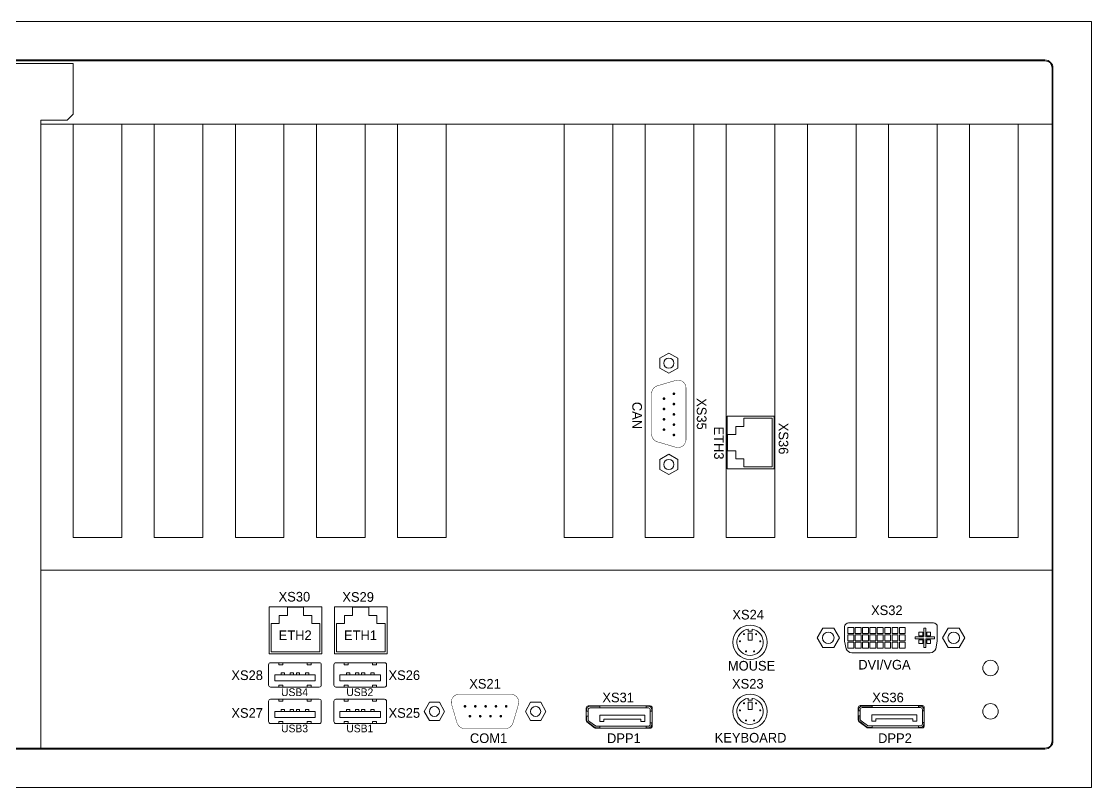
# Model space of a CAD drawing. Extents: x -2364 to 9601, y -871 to 1549.
# Drawn here: x 1491.9 to 1769.2, y -184.8 to 13.7 of the extents above; entities that cross this region are included whole.
import ezdxf

# ---------------------------------------------------------------- set-up
doc = ezdxf.new("R2010")
doc.units = 0
doc.layers.get('0').update_dxf_attribs({"linetype": 'CONTINUOUS'})
doc.layers.add('NRS', color=1, linetype='CONTINUOUS')

msp = doc.modelspace()

# ---------------------------------------------------------------- linework, layer by layer
at = {"color": 7, "lineweight": 13}
for p, q in [((1757.05307, 3.7338), (1309.62161, 3.7338)), ((1757.05307, 3.52374), (1309.62161, 3.52374)), ((1370.92973, 2.81966), (1505.31824, 2.81966)), ((1505.31824, -10.28419), (1505.31824, 2.81966)), ((1758.94362, -172.71804), (1758.94362, 1.63319)), ((1759.15368, -172.71804), (1759.15368, 1.63319)), ((1503.74021, -11.81955), (1505.31824, -10.28419)), ((1496.92252, -12.91005), (1496.92252, -11.81955)), ((1496.92252, -11.81955), (1503.74021, -11.81955)), ((1496.92252, -12.91005), (1758.94362, -12.91005)), ((1496.92252, -12.91005), (1496.92252, -120.04152)), ((1496.92252, -12.91005), (1496.92252, -120.04152)), ((1496.92252, -12.91005), (1496.92252, -174.6086)), ((1505.32499, -12.91005), (1505.32499, -120.04152)), ((1517.92869, -12.91005), (1517.92869, -120.04152)), ((1517.92869, -12.91005), (1517.92869, -120.04152)), ((1526.33116, -12.91005), (1526.33116, -120.04152)), ((1538.93486, -12.91005), (1538.93486, -120.04152)), ((1538.93486, -12.91005), (1538.93486, -120.04152)), ((1547.33733, -12.91005), (1547.33733, -120.04152)), ((1547.33733, -12.91005), (1547.33733, -120.04152)), ((1547.33733, -12.91005), (1547.33733, -120.04152)), ((1547.33733, -12.91005), (1547.33733, -120.04152)), ((1559.94103, -12.91005), (1559.94103, -120.04152)), ((1559.94103, -12.91005), (1559.94103, -120.04152)), ((1559.94103, -12.91005), (1559.94103, -120.04152)), ((1559.94103, -12.91005), (1559.94103, -120.04152)), ((1559.94103, -12.91005), (1559.94103, -120.04152)), ((1559.94103, -12.91005), (1559.94103, -120.04152)), ((1559.94103, -12.91005), (1559.94103, -120.04152)), ((1559.94103, -12.91005), (1559.94103, -120.04152)), ((1568.3435, -12.91005), (1568.3435, -120.04152)), ((1568.3435, -12.91005), (1568.3435, -120.04152)), ((1568.3435, -12.91005), (1568.3435, -120.04152)), ((1734.89558, -12.91005), (1575.54889, -12.91005)), ((1580.9472, -12.91005), (1580.9472, -120.04152)), ((1580.9472, -12.91005), (1580.9472, -120.04152)), ((1580.9472, -12.91005), (1580.9472, -120.04152)), ((1580.9472, -12.91005), (1580.9472, -120.04152)), ((1580.9472, -12.91005), (1580.9472, -120.04152)), ((1580.9472, -12.91005), (1580.9472, -120.04152)), ((1589.34967, -12.91005), (1589.34967, -120.04152)), ((1589.34967, -12.91005), (1589.34967, -120.04152)), ((1589.34967, -12.91005), (1589.34967, -120.04152)), ((1601.95338, -12.91005), (1601.95338, -120.04152)), ((1601.95338, -12.91005), (1601.95338, -120.04152)), ((1601.95338, -12.91005), (1601.95338, -120.04152)), ((1601.95338, -12.91005), (1601.95338, -120.04152)), ((1601.95338, -12.91005), (1601.95338, -120.04152)), ((1601.95338, -12.91005), (1601.95338, -120.04152)), ((1632.51472, -12.91005), (1632.51472, -120.04152)), ((1632.51472, -12.91005), (1632.51472, -120.04152)), ((1632.51472, -12.91005), (1632.51472, -120.04152)), ((1645.11843, -12.91005), (1645.11843, -120.04152)), ((1645.11843, -12.91005), (1645.11843, -120.04152)), ((1645.11843, -12.91005), (1645.11843, -120.04152)), ((1645.11843, -12.91005), (1645.11843, -120.04152)), ((1645.11843, -12.91005), (1645.11843, -120.04152)), ((1645.11843, -12.91005), (1645.11843, -120.04152)), ((1653.52089, -12.91005), (1653.52089, -120.04152)), ((1653.52089, -12.91005), (1653.52089, -120.04152)), ((1653.52089, -12.91005), (1653.52089, -120.04152)), ((1666.1246, -12.91005), (1666.1246, -120.04152)), ((1666.1246, -12.91005), (1666.1246, -120.04152)), ((1666.1246, -12.91005), (1666.1246, -120.04152)), ((1666.1246, -12.91005), (1666.1246, -120.04152)), ((1666.1246, -12.91005), (1666.1246, -120.04152)), ((1666.1246, -12.91005), (1666.1246, -120.04152)), ((1674.52707, -12.91005), (1674.52707, -120.04152)), ((1674.52707, -12.91005), (1674.52707, -120.04152)), ((1674.52707, -12.91005), (1674.52707, -120.04152)), ((1687.13077, -12.91005), (1687.13077, -120.04152)), ((1687.13077, -12.91005), (1687.13077, -120.04152)), ((1687.13077, -12.91005), (1687.13077, -120.04152)), ((1687.13077, -12.91005), (1687.13077, -120.04152)), ((1687.13077, -12.91005), (1687.13077, -120.04152)), ((1687.13077, -12.91005), (1687.13077, -120.04152)), ((1695.53324, -12.91005), (1695.53324, -120.04152)), ((1708.13694, -12.91005), (1708.13694, -120.04152)), ((1708.13694, -12.91005), (1708.13694, -120.04152)), ((1716.53941, -12.91005), (1716.53941, -120.04152)), ((1729.14311, -12.91005), (1729.14311, -120.04152)), ((1737.54558, -12.91005), (1737.54558, -120.04152)), ((1750.14928, -12.91005), (1750.14928, -120.04152)), ((1657.27208, -73.53017), (1659.63267, -72.21873)), ((1657.27208, -76.15305), (1657.27208, -73.53017)), ((1659.63267, -72.21873), (1661.99326, -73.53017)), ((1661.99326, -73.53017), (1661.99326, -76.15305)), ((1659.63267, -77.46448), (1657.27208, -76.15305)), ((1661.99326, -76.15305), (1659.63267, -77.46448)), ((1686.9268, -88.57974), (1674.73103, -88.57974)), ((1674.73103, -102.23375), (1674.73103, -88.57974)), ((1686.9268, -102.23375), (1686.9268, -88.57974)), ((1676.94887, -93.30613), (1676.94887, -91.20551)), ((1676.94887, -91.20551), (1679.04949, -91.20551)), ((1679.04949, -89.10489), (1686.40165, -89.10489)), ((1679.04949, -91.20551), (1679.04949, -89.10489)), ((1686.40165, -89.10489), (1686.40165, -101.7086)), ((1674.84825, -97.50736), (1674.84825, -93.30613)), ((1674.84825, -93.30613), (1676.94887, -93.30613)), ((1657.27208, -99.75892), (1659.63267, -98.44749)), ((1657.27208, -102.3818), (1657.27208, -99.75892)), ((1659.63267, -98.44749), (1661.99326, -99.75892)), ((1661.99326, -99.75892), (1661.99326, -102.3818)), ((1676.94887, -97.50736), (1674.84825, -97.50736)), ((1676.94887, -99.60798), (1676.94887, -97.50736)), ((1679.04949, -99.60798), (1676.94887, -99.60798)), ((1679.04949, -101.7086), (1679.04949, -99.60798)), ((1659.63267, -103.69324), (1657.27208, -102.3818)), ((1661.99326, -102.3818), (1659.63267, -103.69324)), ((1674.73103, -102.23375), (1686.9268, -102.23375)), ((1686.40165, -101.7086), (1679.04949, -101.7086)), ((1517.92869, -120.04152), (1505.32499, -120.04152)), ((1538.93486, -120.04152), (1526.33116, -120.04152)), ((1559.94103, -120.04152), (1547.33733, -120.04152)), ((1580.9472, -120.04152), (1568.3435, -120.04152)), ((1580.9472, -120.04152), (1568.3435, -120.04152)), ((1601.95338, -120.04152), (1589.34967, -120.04152)), ((1645.11843, -120.04152), (1632.51472, -120.04152)), ((1666.1246, -120.04152), (1653.52089, -120.04152)), ((1687.13077, -120.04152), (1674.52707, -120.04152)), ((1687.13077, -120.04152), (1674.52707, -120.04152)), ((1708.13694, -120.04152), (1695.53324, -120.04152)), ((1729.14311, -120.04152), (1716.53941, -120.04152)), ((1750.14928, -120.04152), (1737.54558, -120.04152)), ((1758.94362, -128.44399), (1496.92252, -128.44399)), ((1556.08805, -137.97782), (1556.08805, -150.17359)), ((1556.08805, -137.97782), (1569.74206, -137.97782)), ((1560.81444, -138.09504), (1565.01567, -138.09504)), ((1560.81444, -140.19566), (1560.81444, -138.09504)), ((1565.01567, -138.09504), (1565.01567, -140.19566)), ((1569.74206, -150.17359), (1569.74206, -137.97782)), ((1572.99763, -137.97782), (1572.99763, -150.17359)), ((1572.99763, -137.97782), (1586.65164, -137.97782)), ((1577.72402, -140.19566), (1577.72402, -138.09504)), ((1577.72402, -138.09504), (1581.92525, -138.09504)), ((1581.92525, -138.09504), (1581.92525, -140.19566)), ((1586.65164, -150.17359), (1586.65164, -137.97782)), ((1558.71382, -142.29628), (1558.71382, -140.19566)), ((1558.71382, -140.19566), (1560.81444, -140.19566)), ((1565.01567, -140.19566), (1567.11629, -140.19566)), ((1567.11629, -140.19566), (1567.11629, -142.29628)), ((1575.6234, -140.19566), (1577.72402, -140.19566)), ((1575.6234, -142.29628), (1575.6234, -140.19566)), ((1581.92525, -140.19566), (1584.02587, -140.19566)), ((1584.02587, -140.19566), (1584.02587, -142.29628)), ((1556.61321, -149.64844), (1556.61321, -142.29628)), ((1556.61321, -142.29628), (1558.71382, -142.29628)), ((1567.11629, -142.29628), (1569.21691, -142.29628)), ((1569.21691, -142.29628), (1569.21691, -149.64844)), ((1573.52279, -142.29628), (1575.6234, -142.29628)), ((1573.52279, -149.64844), (1573.52279, -142.29628)), ((1584.02587, -142.29628), (1586.12649, -142.29628)), ((1586.12649, -142.29628), (1586.12649, -149.64844)), ((1680.15514, -143.74543), (1680.15514, -144.27)), ((1681.20429, -144.27), (1681.20429, -143.74543)), ((1699.49218, -143.51379), (1698.0488, -146.01379)), ((1702.37893, -143.51379), (1699.49218, -143.51379)), ((1703.8223, -146.01379), (1702.37893, -143.51379)), ((1705.18555, -146.87379), (1705.18555, -143.15379)), ((1706.02555, -144.85879), (1706.02555, -143.35879)), ((1706.02555, -143.35879), (1707.52555, -143.35879)), ((1706.18555, -142.15379), (1728.18555, -142.15379)), ((1707.52555, -144.85879), (1707.52555, -143.35879)), ((1707.93055, -144.85879), (1707.93055, -143.35879)), ((1707.93055, -143.35879), (1709.43055, -143.35879)), ((1709.43055, -144.85879), (1709.43055, -143.35879)), ((1709.83555, -144.85879), (1709.83555, -143.35879)), ((1709.83555, -143.35879), (1711.33555, -143.35879)), ((1711.33555, -144.85879), (1711.33555, -143.35879)), ((1711.74055, -144.85879), (1711.74055, -143.35879)), ((1711.74055, -143.35879), (1713.24055, -143.35879)), ((1713.24055, -144.85879), (1713.24055, -143.35879)), ((1713.64555, -144.85879), (1713.64555, -143.35879)), ((1713.64555, -143.35879), (1715.14555, -143.35879)), ((1715.14555, -144.85879), (1715.14555, -143.35879)), ((1715.55055, -144.85879), (1715.55055, -143.35879)), ((1715.55055, -143.35879), (1717.05055, -143.35879)), ((1717.05055, -144.85879), (1717.05055, -143.35879)), ((1717.45555, -144.85879), (1717.45555, -143.35879)), ((1717.45555, -143.35879), (1718.95555, -143.35879)), ((1718.95555, -144.85879), (1718.95555, -143.35879)), ((1719.36055, -144.85879), (1719.36055, -143.35879)), ((1719.36055, -143.35879), (1720.86055, -143.35879)), ((1720.86055, -144.85879), (1720.86055, -143.35879)), ((1725.68555, -145.76379), (1725.68555, -143.51379)), ((1725.68555, -143.51379), (1726.18555, -143.51379)), ((1726.18555, -145.76379), (1726.18555, -143.51379)), ((1729.18555, -146.87379), (1729.18555, -143.15379)), ((1730.5488, -146.01379), (1731.99218, -143.51379)), ((1731.99218, -143.51379), (1734.87893, -143.51379)), ((1734.87893, -143.51379), (1736.3223, -146.01379)), ((1680.15514, -144.27), (1681.20429, -144.27)), ((1680.15514, -146.63059), (1680.15514, -144.79458)), ((1680.15514, -144.79458), (1681.20429, -144.79458)), ((1681.20429, -146.63059), (1680.15514, -146.63059)), ((1681.20429, -144.79458), (1681.20429, -146.63059)), ((1698.0488, -146.01379), (1699.49218, -148.51379)), ((1702.37893, -148.51379), (1703.8223, -146.01379)), ((1705.18555, -146.87379), (1705.59367, -148.84813)), ((1706.02555, -144.85879), (1707.52555, -144.85879)), ((1706.02555, -146.76379), (1706.02555, -145.26379)), ((1706.02555, -145.26379), (1707.52555, -145.26379)), ((1706.02555, -146.76379), (1707.52555, -146.76379)), ((1707.52555, -146.76379), (1707.52555, -145.26379)), ((1707.93055, -144.85879), (1709.43055, -144.85879)), ((1707.93055, -145.26379), (1709.43055, -145.26379)), ((1707.93055, -146.76379), (1707.93055, -145.26379)), ((1707.93055, -146.76379), (1709.43055, -146.76379)), ((1709.43055, -146.76379), (1709.43055, -145.26379)), ((1709.83555, -144.85879), (1711.33555, -144.85879)), ((1709.83555, -145.26379), (1711.33555, -145.26379)), ((1709.83555, -146.76379), (1709.83555, -145.26379)), ((1709.83555, -146.76379), (1711.33555, -146.76379)), ((1711.33555, -146.76379), (1711.33555, -145.26379)), ((1711.74055, -144.85879), (1713.24055, -144.85879)), ((1711.74055, -145.26379), (1713.24055, -145.26379)), ((1711.74055, -146.76379), (1711.74055, -145.26379)), ((1711.74055, -146.76379), (1713.24055, -146.76379)), ((1713.24055, -146.76379), (1713.24055, -145.26379)), ((1713.64555, -144.85879), (1715.14555, -144.85879)), ((1713.64555, -145.26379), (1715.14555, -145.26379)), ((1713.64555, -146.76379), (1713.64555, -145.26379)), ((1713.64555, -146.76379), (1715.14555, -146.76379)), ((1715.14555, -146.76379), (1715.14555, -145.26379)), ((1715.55055, -144.85879), (1717.05055, -144.85879)), ((1715.55055, -145.26379), (1717.05055, -145.26379)), ((1715.55055, -146.76379), (1715.55055, -145.26379)), ((1715.55055, -146.76379), (1717.05055, -146.76379)), ((1717.05055, -146.76379), (1717.05055, -145.26379)), ((1717.45555, -144.85879), (1718.95555, -144.85879)), ((1717.45555, -145.26379), (1718.95555, -145.26379)), ((1717.45555, -146.76379), (1717.45555, -145.26379)), ((1717.45555, -146.76379), (1718.95555, -146.76379)), ((1718.95555, -146.76379), (1718.95555, -145.26379)), ((1719.36055, -144.85879), (1720.86055, -144.85879)), ((1719.36055, -145.26379), (1720.86055, -145.26379)), ((1719.36055, -146.76379), (1719.36055, -145.26379)), ((1719.36055, -146.76379), (1720.86055, -146.76379)), ((1720.86055, -146.76379), (1720.86055, -145.26379)), ((1723.43555, -145.76379), (1725.68555, -145.76379)), ((1723.43555, -146.26379), (1723.43555, -145.76379)), ((1723.43555, -146.26379), (1725.68555, -146.26379)), ((1724.43555, -145.51379), (1724.43555, -144.51379)), ((1724.43555, -144.51379), (1725.43555, -144.51379)), ((1724.43555, -145.51379), (1725.43555, -145.51379)), ((1724.43555, -146.51379), (1725.43555, -146.51379)), ((1724.43555, -146.51379), (1724.43555, -147.51379)), ((1725.43555, -145.51379), (1725.43555, -144.51379)), ((1725.43555, -146.51379), (1725.43555, -147.51379)), ((1725.68555, -148.51379), (1725.68555, -146.26379)), ((1726.18555, -145.76379), (1728.43555, -145.76379)), ((1726.18555, -146.26379), (1728.43555, -146.26379)), ((1726.18555, -148.51379), (1726.18555, -146.26379)), ((1726.43555, -145.51379), (1726.43555, -144.51379)), ((1726.43555, -144.51379), (1727.43555, -144.51379)), ((1726.43555, -145.51379), (1727.43555, -145.51379)), ((1726.43555, -146.51379), (1726.43555, -147.51379)), ((1726.43555, -146.51379), (1727.43555, -146.51379)), ((1727.43555, -145.51379), (1727.43555, -144.51379)), ((1727.43555, -146.51379), (1727.43555, -147.51379)), ((1728.43555, -146.26379), (1728.43555, -145.76379)), ((1729.18555, -146.87379), (1728.77744, -148.84813)), ((1731.99218, -148.51379), (1730.5488, -146.01379)), ((1736.3223, -146.01379), (1734.87893, -148.51379)), ((1569.21691, -149.64844), (1556.61321, -149.64844)), ((1586.12649, -149.64844), (1573.52279, -149.64844)), ((1699.49218, -148.51379), (1702.37893, -148.51379)), ((1706.02555, -147.16879), (1706.02555, -148.66879)), ((1706.02555, -147.16879), (1707.52555, -147.16879)), ((1706.02555, -148.66879), (1707.52555, -148.66879)), ((1707.52555, -147.16879), (1707.52555, -148.66879)), ((1707.93055, -147.16879), (1709.43055, -147.16879)), ((1707.93055, -147.16879), (1707.93055, -148.66879)), ((1707.93055, -148.66879), (1709.43055, -148.66879)), ((1709.43055, -147.16879), (1709.43055, -148.66879)), ((1709.83555, -147.16879), (1711.33555, -147.16879)), ((1709.83555, -147.16879), (1709.83555, -148.66879)), ((1709.83555, -148.66879), (1711.33555, -148.66879)), ((1711.33555, -147.16879), (1711.33555, -148.66879)), ((1711.74055, -147.16879), (1713.24055, -147.16879)), ((1711.74055, -147.16879), (1711.74055, -148.66879)), ((1711.74055, -148.66879), (1713.24055, -148.66879)), ((1713.24055, -147.16879), (1713.24055, -148.66879)), ((1713.64555, -147.16879), (1715.14555, -147.16879)), ((1713.64555, -147.16879), (1713.64555, -148.66879)), ((1713.64555, -148.66879), (1715.14555, -148.66879)), ((1715.14555, -147.16879), (1715.14555, -148.66879)), ((1715.55055, -147.16879), (1717.05055, -147.16879)), ((1715.55055, -147.16879), (1715.55055, -148.66879)), ((1715.55055, -148.66879), (1717.05055, -148.66879)), ((1717.05055, -147.16879), (1717.05055, -148.66879)), ((1717.45555, -147.16879), (1718.95555, -147.16879)), ((1717.45555, -147.16879), (1717.45555, -148.66879)), ((1717.45555, -148.66879), (1718.95555, -148.66879)), ((1718.95555, -147.16879), (1718.95555, -148.66879)), ((1719.36055, -147.16879), (1720.86055, -147.16879)), ((1719.36055, -147.16879), (1719.36055, -148.66879)), ((1719.36055, -148.66879), (1720.86055, -148.66879)), ((1720.86055, -147.16879), (1720.86055, -148.66879)), ((1724.43555, -147.51379), (1725.43555, -147.51379)), ((1725.68555, -148.51379), (1726.18555, -148.51379)), ((1726.43555, -147.51379), (1727.43555, -147.51379)), ((1734.87893, -148.51379), (1731.99218, -148.51379)), ((1556.08805, -150.17359), (1569.74206, -150.17359)), ((1556.47817, -152.46079), (1569.08288, -152.46079)), ((1558.57895, -152.98598), (1558.57895, -152.46079)), ((1559.62935, -152.98598), (1559.62935, -152.46079)), ((1565.9317, -152.46079), (1565.9317, -152.98598)), ((1566.9821, -152.46079), (1566.9821, -152.98598)), ((1572.99763, -150.17359), (1586.65164, -150.17359)), ((1573.38775, -152.46079), (1585.99246, -152.46079)), ((1575.48853, -152.98598), (1575.48853, -152.46079)), ((1576.53893, -152.98598), (1576.53893, -152.46079)), ((1582.84128, -152.46079), (1582.84128, -152.98598)), ((1583.89168, -152.46079), (1583.89168, -152.98598)), ((1707.01669, -149.87379), (1727.35441, -149.87379)), ((1555.95297, -158.23795), (1555.95297, -152.98598)), ((1558.57895, -152.98598), (1559.62935, -152.98598)), ((1560.0495, -155.08677), (1559.20919, -155.08677)), ((1559.20919, -155.08677), (1559.20919, -155.61197)), ((1560.0495, -155.08677), (1560.0495, -155.61197)), ((1562.41289, -155.08677), (1561.57257, -155.08677)), ((1561.57257, -155.08677), (1561.57257, -155.61197)), ((1562.41289, -155.08677), (1562.41289, -155.61197)), ((1563.14816, -155.61197), (1563.14816, -155.08677)), ((1563.98848, -155.08677), (1563.14816, -155.08677)), ((1563.98848, -155.61197), (1563.98848, -155.08677)), ((1565.51155, -155.61197), (1565.51155, -155.08677)), ((1566.35186, -155.08677), (1565.51155, -155.08677)), ((1565.9317, -152.98598), (1566.9821, -152.98598)), ((1566.35186, -155.61197), (1566.35186, -155.08677)), ((1569.60808, -152.98598), (1569.60808, -158.23795)), ((1572.86255, -158.23795), (1572.86255, -152.98598)), ((1575.48853, -152.98598), (1576.53893, -152.98598)), ((1576.95908, -155.08677), (1576.11877, -155.08677)), ((1576.11877, -155.08677), (1576.11877, -155.61197)), ((1576.95908, -155.08677), (1576.95908, -155.61197)), ((1579.32247, -155.08677), (1578.48215, -155.08677)), ((1578.48215, -155.08677), (1578.48215, -155.61197)), ((1579.32247, -155.08677), (1579.32247, -155.61197)), ((1580.05774, -155.61197), (1580.05774, -155.08677)), ((1580.89806, -155.08677), (1580.05774, -155.08677)), ((1580.89806, -155.61197), (1580.89806, -155.08677)), ((1582.42113, -155.61197), (1582.42113, -155.08677)), ((1583.26144, -155.08677), (1582.42113, -155.08677)), ((1582.84128, -152.98598), (1583.89168, -152.98598)), ((1583.26144, -155.61197), (1583.26144, -155.08677)), ((1586.51766, -152.98598), (1586.51766, -158.23795)), ((1568.03249, -155.61197), (1557.52856, -155.61197)), ((1557.52856, -155.61197), (1557.52856, -157.18756)), ((1557.52856, -157.18756), (1568.03249, -157.18756)), ((1568.03249, -157.18756), (1568.03249, -155.61197)), ((1574.43814, -155.61197), (1574.43814, -157.18756)), ((1584.94207, -155.61197), (1574.43814, -155.61197)), ((1574.43814, -157.18756), (1584.94207, -157.18756)), ((1584.94207, -157.18756), (1584.94207, -155.61197)), ((1569.08288, -158.76314), (1556.47817, -158.76314)), ((1558.57895, -158.76314), (1558.57895, -158.23795)), ((1559.62935, -158.23795), (1558.57895, -158.23795)), ((1559.62935, -158.76314), (1559.62935, -158.23795)), ((1566.9821, -158.23795), (1565.9317, -158.23795)), ((1565.9317, -158.23795), (1565.9317, -158.76314)), ((1566.9821, -158.23795), (1566.9821, -158.76314)), ((1585.99246, -158.76314), (1573.38775, -158.76314)), ((1575.48853, -158.76314), (1575.48853, -158.23795)), ((1576.53893, -158.23795), (1575.48853, -158.23795)), ((1576.53893, -158.76314), (1576.53893, -158.23795)), ((1582.84128, -158.23795), (1582.84128, -158.76314)), ((1583.89168, -158.23795), (1582.84128, -158.23795)), ((1583.89168, -158.23795), (1583.89168, -158.76314)), ((1555.95297, -167.69149), (1555.95297, -162.43952)), ((1556.47817, -161.91432), (1569.08288, -161.91432)), ((1558.57895, -162.43952), (1558.57895, -161.91432)), ((1558.57895, -162.43952), (1559.62935, -162.43952)), ((1559.62935, -162.43952), (1559.62935, -161.91432)), ((1565.9317, -161.91432), (1565.9317, -162.43952)), ((1565.9317, -162.43952), (1566.9821, -162.43952)), ((1566.9821, -161.91432), (1566.9821, -162.43952)), ((1569.60808, -162.43952), (1569.60808, -167.69149)), ((1572.86255, -167.69149), (1572.86255, -162.43952)), ((1573.38775, -161.91432), (1585.99246, -161.91432)), ((1575.48853, -162.43952), (1575.48853, -161.91432)), ((1575.48853, -162.43952), (1576.53893, -162.43952)), ((1576.53893, -162.43952), (1576.53893, -161.91432)), ((1582.84128, -161.91432), (1582.84128, -162.43952)), ((1582.84128, -162.43952), (1583.89168, -162.43952)), ((1583.89168, -161.91432), (1583.89168, -162.43952)), ((1586.51766, -162.43952), (1586.51766, -167.69149)), ((1596.28174, -165.0655), (1597.59317, -162.70492)), ((1597.59317, -162.70492), (1600.21605, -162.70492)), ((1600.21605, -162.70492), (1601.52749, -165.0655)), ((1622.51049, -165.0655), (1623.82193, -162.70492)), ((1623.82193, -162.70492), (1626.4448, -162.70492)), ((1626.4448, -162.70492), (1627.75624, -165.0655)), ((1680.15514, -161.65577), (1680.15514, -162.18034)), ((1680.15514, -162.18034), (1681.20429, -162.18034)), ((1680.15514, -162.70492), (1681.20429, -162.70492)), ((1680.15514, -164.54093), (1680.15514, -162.70492)), ((1681.20429, -162.18034), (1681.20429, -161.65577)), ((1681.20429, -162.70492), (1681.20429, -164.54093)), ((1568.03249, -165.0655), (1557.52856, -165.0655)), ((1557.52856, -165.0655), (1557.52856, -166.64109)), ((1560.0495, -164.54031), (1559.20919, -164.54031)), ((1559.20919, -164.54031), (1559.20919, -165.0655)), ((1560.0495, -164.54031), (1560.0495, -165.0655)), ((1562.41289, -164.54031), (1561.57257, -164.54031)), ((1561.57257, -164.54031), (1561.57257, -165.0655)), ((1562.41289, -164.54031), (1562.41289, -165.0655)), ((1563.14816, -165.0655), (1563.14816, -164.54031)), ((1563.98848, -164.54031), (1563.14816, -164.54031)), ((1563.98848, -165.0655), (1563.98848, -164.54031)), ((1565.51155, -165.0655), (1565.51155, -164.54031)), ((1566.35186, -164.54031), (1565.51155, -164.54031)), ((1566.35186, -165.0655), (1566.35186, -164.54031)), ((1568.03249, -166.64109), (1568.03249, -165.0655)), ((1584.94207, -165.0655), (1574.43814, -165.0655)), ((1574.43814, -165.0655), (1574.43814, -166.64109)), ((1576.95908, -164.54031), (1576.11877, -164.54031)), ((1576.11877, -164.54031), (1576.11877, -165.0655)), ((1576.95908, -164.54031), (1576.95908, -165.0655)), ((1578.48215, -164.54031), (1578.48215, -165.0655)), ((1579.32247, -164.54031), (1578.48215, -164.54031)), ((1579.32247, -164.54031), (1579.32247, -165.0655)), ((1580.05774, -165.0655), (1580.05774, -164.54031)), ((1580.89806, -164.54031), (1580.05774, -164.54031)), ((1580.89806, -165.0655), (1580.89806, -164.54031)), ((1582.42113, -165.0655), (1582.42113, -164.54031)), ((1583.26144, -164.54031), (1582.42113, -164.54031)), ((1583.26144, -165.0655), (1583.26144, -164.54031)), ((1584.94207, -166.64109), (1584.94207, -165.0655)), ((1597.59317, -167.42609), (1596.28174, -165.0655)), ((1601.52749, -165.0655), (1600.21605, -167.42609)), ((1623.82193, -167.42609), (1622.51049, -165.0655)), ((1627.75624, -165.0655), (1626.4448, -167.42609)), ((1681.20429, -164.54093), (1680.15514, -164.54093)), ((1569.08288, -168.21668), (1556.47817, -168.21668)), ((1557.52856, -166.64109), (1568.03249, -166.64109)), ((1558.57895, -168.21668), (1558.57895, -167.69149)), ((1559.62935, -167.69149), (1558.57895, -167.69149)), ((1559.62935, -168.21668), (1559.62935, -167.69149)), ((1566.9821, -167.69149), (1565.9317, -167.69149)), ((1565.9317, -167.69149), (1565.9317, -168.21668)), ((1566.9821, -167.69149), (1566.9821, -168.21668)), ((1585.99246, -168.21668), (1573.38775, -168.21668)), ((1574.43814, -166.64109), (1584.94207, -166.64109)), ((1575.48853, -168.21668), (1575.48853, -167.69149)), ((1576.53893, -167.69149), (1575.48853, -167.69149)), ((1576.53893, -168.21668), (1576.53893, -167.69149)), ((1583.89168, -167.69149), (1582.84128, -167.69149)), ((1582.84128, -167.69149), (1582.84128, -168.21668)), ((1583.89168, -167.69149), (1583.89168, -168.21668)), ((1600.21605, -167.42609), (1597.59317, -167.42609)), ((1626.4448, -167.42609), (1623.82193, -167.42609)), ((1309.62161, -174.6086), (1757.05307, -174.6086)), ((1309.62161, -174.81866), (1757.05307, -174.81866))]:
    msp.add_line(p, q, dxfattribs=at)
at = {"color": 7, "linetype": 'Continuous', "lineweight": 13}
for p, q in [((1638.23138, -164.15357), (1638.23138, -167.41573)), ((1638.23138, -164.15357), (1638.23138, -167.41573)), ((1638.33138, -165.03357), (1638.23138, -165.03357)), ((1638.33138, -165.03357), (1638.23138, -165.03357)), ((1638.23138, -166.31856), (1638.33138, -166.31856)), ((1638.23138, -166.31856), (1638.33138, -166.31856)), ((1638.33138, -164.65357), (1638.33138, -165.03357)), ((1638.33138, -164.65357), (1638.33138, -165.03357)), ((1638.73138, -165.03357), (1638.33138, -165.03357)), ((1638.73138, -165.03357), (1638.33138, -165.03357)), ((1638.33138, -166.31856), (1638.73138, -166.31856)), ((1638.33138, -166.31856), (1638.33138, -167.16357)), ((1638.33138, -166.31856), (1638.73138, -166.31856)), ((1638.33138, -166.31856), (1638.33138, -167.16357)), ((1654.83138, -163.65357), (1638.73138, -163.65357)), ((1654.83138, -163.65357), (1638.73138, -163.65357)), ((1638.73138, -164.65357), (1638.73138, -165.03357)), ((1638.73138, -164.65357), (1638.73138, -165.03357)), ((1638.73138, -166.31856), (1638.73138, -165.03357)), ((1638.73138, -166.31856), (1638.73138, -165.03357)), ((1638.73138, -166.31856), (1638.73138, -167.16357)), ((1638.73138, -166.31856), (1638.73138, -167.16357)), ((1641.78138, -163.75357), (1639.23138, -163.75357)), ((1641.78138, -163.75357), (1639.23138, -163.75357)), ((1641.78138, -164.15357), (1639.23138, -164.15357)), ((1641.78138, -164.15357), (1639.23138, -164.15357)), ((1641.75922, -166.03357), (1641.75922, -167.71357)), ((1653.3915, -166.03357), (1641.75922, -166.03357)), ((1641.75922, -166.03357), (1641.75922, -167.71357)), ((1653.3915, -166.03357), (1641.75922, -166.03357)), ((1641.78138, -163.65357), (1641.78138, -163.75357)), ((1641.78138, -163.65357), (1641.78138, -163.75357)), ((1641.78138, -163.75357), (1641.78138, -164.15357)), ((1641.78138, -163.75357), (1641.78138, -164.15357)), ((1641.78138, -164.15357), (1653.78138, -164.15357)), ((1641.78138, -164.15357), (1653.78138, -164.15357)), ((1653.3915, -167.71357), (1653.3915, -166.03357)), ((1653.3915, -167.71357), (1653.3915, -166.03357)), ((1653.78138, -163.65357), (1653.78138, -163.75357)), ((1653.78138, -163.65357), (1653.78138, -163.75357)), ((1654.33138, -163.75357), (1653.78138, -163.75357)), ((1653.78138, -163.75357), (1653.78138, -164.15357)), ((1654.33138, -163.75357), (1653.78138, -163.75357)), ((1653.78138, -163.75357), (1653.78138, -164.15357)), ((1654.33138, -164.15357), (1653.78138, -164.15357)), ((1654.33138, -164.15357), (1653.78138, -164.15357)), ((1654.83138, -165.03357), (1654.83138, -164.65357)), ((1654.83138, -165.03357), (1654.83138, -164.65357)), ((1654.83138, -168.03357), (1654.83138, -165.03357)), ((1654.83138, -165.03357), (1655.23138, -165.03357)), ((1654.83138, -168.03357), (1654.83138, -165.03357)), ((1654.83138, -165.03357), (1655.23138, -165.03357)), ((1655.23138, -165.03357), (1655.23138, -164.65357)), ((1655.23138, -165.03357), (1655.23138, -164.65357)), ((1655.23138, -165.03357), (1655.33138, -165.03357)), ((1655.23138, -165.03357), (1655.33138, -165.03357)), ((1655.33138, -168.91357), (1655.33138, -164.15357)), ((1655.33138, -168.91357), (1655.33138, -164.15357)), ((1708.72101, -164.07314), (1708.72101, -167.3353)), ((1708.72101, -164.07314), (1708.72101, -167.3353)), ((1708.82101, -164.95314), (1708.72101, -164.95314)), ((1708.82101, -164.95314), (1708.72101, -164.95314)), ((1708.72101, -166.23813), (1708.82101, -166.23813)), ((1708.72101, -166.23813), (1708.82101, -166.23813)), ((1708.82101, -164.57314), (1708.82101, -164.95314)), ((1708.82101, -164.57314), (1708.82101, -164.95314)), ((1709.22101, -164.95314), (1708.82101, -164.95314)), ((1709.22101, -164.95314), (1708.82101, -164.95314)), ((1708.82101, -166.23813), (1709.22101, -166.23813)), ((1708.82101, -166.23813), (1708.82101, -167.08314)), ((1708.82101, -166.23813), (1709.22101, -166.23813)), ((1708.82101, -166.23813), (1708.82101, -167.08314)), ((1725.32101, -163.57314), (1709.22101, -163.57314)), ((1725.32101, -163.57314), (1709.22101, -163.57314)), ((1709.22101, -164.57314), (1709.22101, -164.95314)), ((1709.22101, -164.57314), (1709.22101, -164.95314)), ((1709.22101, -166.23813), (1709.22101, -164.95314)), ((1709.22101, -166.23813), (1709.22101, -164.95314)), ((1709.22101, -166.23813), (1709.22101, -167.08314)), ((1709.22101, -166.23813), (1709.22101, -167.08314)), ((1712.27101, -163.67314), (1709.72101, -163.67314)), ((1712.27101, -163.67314), (1709.72101, -163.67314)), ((1712.27101, -164.07314), (1709.72101, -164.07314)), ((1712.27101, -164.07314), (1709.72101, -164.07314)), ((1712.24885, -165.95314), (1712.24885, -167.63314)), ((1723.88112, -165.95314), (1712.24885, -165.95314)), ((1712.24885, -165.95314), (1712.24885, -167.63314)), ((1723.88112, -165.95314), (1712.24885, -165.95314)), ((1712.27101, -163.57314), (1712.27101, -163.67314)), ((1712.27101, -163.57314), (1712.27101, -163.67314)), ((1712.27101, -163.67314), (1712.27101, -164.07314)), ((1712.27101, -163.67314), (1712.27101, -164.07314)), ((1712.27101, -164.07314), (1724.27101, -164.07314)), ((1712.27101, -164.07314), (1724.27101, -164.07314)), ((1723.88112, -167.63314), (1723.88112, -165.95314)), ((1723.88112, -167.63314), (1723.88112, -165.95314)), ((1724.27101, -163.57314), (1724.27101, -163.67314)), ((1724.27101, -163.57314), (1724.27101, -163.67314)), ((1724.82101, -163.67314), (1724.27101, -163.67314)), ((1724.27101, -163.67314), (1724.27101, -164.07314)), ((1724.82101, -163.67314), (1724.27101, -163.67314)), ((1724.27101, -163.67314), (1724.27101, -164.07314)), ((1724.82101, -164.07314), (1724.27101, -164.07314)), ((1724.82101, -164.07314), (1724.27101, -164.07314)), ((1725.32101, -164.95314), (1725.32101, -164.57314)), ((1725.32101, -164.95314), (1725.32101, -164.57314)), ((1725.32101, -167.95314), (1725.32101, -164.95314)), ((1725.32101, -164.95314), (1725.72101, -164.95314)), ((1725.32101, -167.95314), (1725.32101, -164.95314)), ((1725.32101, -164.95314), (1725.72101, -164.95314)), ((1725.72101, -164.95314), (1725.72101, -164.57314)), ((1725.72101, -164.95314), (1725.72101, -164.57314)), ((1725.72101, -164.95314), (1725.82101, -164.95314)), ((1725.72101, -164.95314), (1725.82101, -164.95314)), ((1725.82101, -168.83314), (1725.82101, -164.07314)), ((1725.82101, -168.83314), (1725.82101, -164.07314)), ((1638.33138, -167.71573), (1638.33138, -167.16357)), ((1638.33138, -167.71573), (1638.33138, -167.16357)), ((1638.42862, -167.81365), (1640.39721, -169.31149)), ((1638.42862, -167.81365), (1640.39721, -169.31149)), ((1638.69138, -167.88357), (1640.35805, -169.13357)), ((1638.69138, -167.88357), (1640.35805, -169.13357)), ((1638.93138, -167.56357), (1640.59805, -168.81357)), ((1638.93138, -167.56357), (1640.59805, -168.81357)), ((1640.89805, -168.91357), (1641.78138, -168.91357)), ((1640.89805, -168.91357), (1641.78138, -168.91357)), ((1641.75922, -167.71357), (1642.75922, -167.71357)), ((1641.75922, -167.71357), (1642.75922, -167.71357)), ((1641.78138, -169.31357), (1641.78138, -168.91357)), ((1641.78138, -168.91357), (1653.78138, -168.91357)), ((1641.78138, -169.31357), (1641.78138, -168.91357)), ((1641.78138, -168.91357), (1653.78138, -168.91357)), ((1642.75922, -167.71357), (1642.75922, -167.11357)), ((1642.75922, -167.11357), (1652.3915, -167.11357)), ((1642.75922, -167.71357), (1642.75922, -167.11357)), ((1642.75922, -167.11357), (1652.3915, -167.11357)), ((1652.3915, -167.11357), (1652.3915, -167.71357)), ((1652.3915, -167.11357), (1652.3915, -167.71357)), ((1652.3915, -167.71357), (1653.3915, -167.71357)), ((1652.3915, -167.71357), (1653.3915, -167.71357)), ((1653.78138, -169.31357), (1653.78138, -168.91357)), ((1653.78138, -168.91357), (1654.33138, -168.91357)), ((1653.78138, -169.31357), (1653.78138, -168.91357)), ((1653.78138, -168.91357), (1654.33138, -168.91357)), ((1654.83138, -168.41357), (1654.83138, -168.03357)), ((1654.83138, -168.03357), (1655.23138, -168.03357)), ((1654.83138, -168.41357), (1654.83138, -168.03357)), ((1654.83138, -168.03357), (1655.23138, -168.03357)), ((1655.23138, -168.03357), (1655.33138, -168.03357)), ((1655.23138, -168.41357), (1655.23138, -168.03357)), ((1655.23138, -168.03357), (1655.33138, -168.03357)), ((1655.23138, -168.41357), (1655.23138, -168.03357)), ((1655.23138, -168.41357), (1655.23138, -169.21357)), ((1655.23138, -168.41357), (1655.23138, -169.21357)), ((1708.82101, -167.6353), (1708.82101, -167.08314)), ((1708.82101, -167.6353), (1708.82101, -167.08314)), ((1708.91824, -167.73322), (1710.88684, -169.23106)), ((1708.91824, -167.73322), (1710.88684, -169.23106)), ((1709.18101, -167.80314), (1710.84767, -169.05314)), ((1709.18101, -167.80314), (1710.84767, -169.05314)), ((1709.42101, -167.48314), (1711.08767, -168.73314)), ((1709.42101, -167.48314), (1711.08767, -168.73314)), ((1711.38767, -168.83314), (1712.27101, -168.83314)), ((1711.38767, -168.83314), (1712.27101, -168.83314)), ((1712.24885, -167.63314), (1713.24885, -167.63314)), ((1712.24885, -167.63314), (1713.24885, -167.63314)), ((1712.27101, -169.23314), (1712.27101, -168.83314)), ((1712.27101, -168.83314), (1724.27101, -168.83314)), ((1712.27101, -169.23314), (1712.27101, -168.83314)), ((1712.27101, -168.83314), (1724.27101, -168.83314)), ((1713.24885, -167.63314), (1713.24885, -167.03314)), ((1713.24885, -167.03314), (1722.88112, -167.03314)), ((1713.24885, -167.63314), (1713.24885, -167.03314)), ((1713.24885, -167.03314), (1722.88112, -167.03314)), ((1722.88112, -167.03314), (1722.88112, -167.63314)), ((1722.88112, -167.03314), (1722.88112, -167.63314)), ((1722.88112, -167.63314), (1723.88112, -167.63314)), ((1722.88112, -167.63314), (1723.88112, -167.63314)), ((1724.27101, -169.23314), (1724.27101, -168.83314)), ((1724.27101, -168.83314), (1724.82101, -168.83314)), ((1724.27101, -169.23314), (1724.27101, -168.83314)), ((1724.27101, -168.83314), (1724.82101, -168.83314)), ((1725.32101, -168.33314), (1725.32101, -167.95314)), ((1725.32101, -167.95314), (1725.72101, -167.95314)), ((1725.32101, -168.33314), (1725.32101, -167.95314)), ((1725.32101, -167.95314), (1725.72101, -167.95314)), ((1725.72101, -167.95314), (1725.82101, -167.95314)), ((1725.72101, -168.33314), (1725.72101, -167.95314)), ((1725.72101, -167.95314), (1725.82101, -167.95314)), ((1725.72101, -168.33314), (1725.72101, -167.95314)), ((1725.72101, -168.33314), (1725.72101, -169.13314)), ((1725.72101, -168.33314), (1725.72101, -169.13314)), ((1640.69997, -169.41357), (1654.83138, -169.41357)), ((1640.69997, -169.41357), (1654.83138, -169.41357)), ((1640.89805, -169.31357), (1641.78138, -169.31357)), ((1640.89805, -169.31357), (1641.78138, -169.31357)), ((1641.78138, -169.41357), (1641.78138, -169.31357)), ((1641.78138, -169.41357), (1641.78138, -169.31357)), ((1653.78138, -169.41357), (1653.78138, -169.31357)), ((1653.78138, -169.31357), (1654.33138, -169.31357)), ((1653.78138, -169.41357), (1653.78138, -169.31357)), ((1653.78138, -169.31357), (1654.33138, -169.31357)), ((1711.1896, -169.33314), (1725.32101, -169.33314)), ((1711.1896, -169.33314), (1725.32101, -169.33314)), ((1711.38767, -169.23314), (1712.27101, -169.23314)), ((1711.38767, -169.23314), (1712.27101, -169.23314)), ((1712.27101, -169.33314), (1712.27101, -169.23314)), ((1712.27101, -169.33314), (1712.27101, -169.23314)), ((1724.27101, -169.33314), (1724.27101, -169.23314)), ((1724.27101, -169.23314), (1724.82101, -169.23314)), ((1724.27101, -169.33314), (1724.27101, -169.23314)), ((1724.27101, -169.23314), (1724.82101, -169.23314))]:
    msp.add_line(p, q, dxfattribs=at)
at = {"color": 7, "lineweight": 13}
msp.add_lwpolyline([(1297.52099, 13.7338), (1769.15368, 13.7338), (1769.15368, -184.81866), (1297.52099, -184.81866)], close=True, dxfattribs=at)
for points, const_width in [([(1664.09156, -81.31796), (1664.09156, -94.59401, -0.500705616), (1661.40119, -96.60705), (1656.68001, -95.21847, -0.332706414), (1655.17378, -93.20543), (1655.17378, -82.70654, -0.332706414), (1656.68001, -80.6935), (1661.40119, -79.30492, -0.500705616)], 0.10492), ([(1660.77176, -82.76406, 1), (1661.11413, -82.76406, 1)], 0.34237), ([(1658.20798, -84.04222, 1), (1658.55035, -84.04222, 1)], 0.34237), ([(1660.77176, -85.43184, 1), (1661.11413, -85.43184, 1)], 0.34237), ([(1658.20798, -86.71, 1), (1658.55035, -86.71, 1)], 0.34237), ([(1660.77176, -88.09963, 1), (1661.11413, -88.09963, 1)], 0.34237), ([(1658.20798, -89.37778, 1), (1658.55035, -89.37778, 1)], 0.34237), ([(1660.77176, -90.76741, 1), (1661.11413, -90.76741, 1)], 0.34237), ([(1658.20798, -92.04557, 1), (1658.55035, -92.04557, 1)], 0.34237), ([(1660.77176, -93.43519, 1), (1661.11413, -93.43519, 1)], 0.34237), ([(1677.9257, -146.89288, 1), (1678.18798, -146.89288, 1)], 0.26229), ([(1678.97485, -145.05686, 1), (1679.23713, -145.05686, 1)], 0.26229), ([(1682.1223, -145.05686, 1), (1682.38458, -145.05686, 1)], 0.26229), ([(1683.17145, -146.89288, 1), (1683.43373, -146.89288, 1)], 0.26229), ([(1679.49942, -149.51575, 1), (1679.76171, -149.51575, 1)], 0.26229), ([(1681.59772, -149.51575, 1), (1681.86001, -149.51575, 1)], 0.26229), ([(1605.38096, -160.60662), (1618.65702, -160.60662, -0.500705616), (1620.67005, -163.29699), (1619.28147, -168.01816, -0.332706414), (1617.26844, -169.52439), (1606.76954, -169.52439, -0.332706414), (1604.7565, -168.01816), (1603.36792, -163.29699, -0.500705616)], 0.10492), ([(1606.82706, -163.92641, 1), (1606.82706, -163.58404, 1)], 0.34237), ([(1609.49485, -163.92641, 1), (1609.49485, -163.58404, 1)], 0.34237), ([(1612.16263, -163.92641, 1), (1612.16263, -163.58404, 1)], 0.34237), ([(1614.83041, -163.92641, 1), (1614.83041, -163.58404, 1)], 0.34237), ([(1617.4982, -163.92641, 1), (1617.4982, -163.58404, 1)], 0.34237), ([(1678.97485, -162.9672, 1), (1679.23713, -162.9672, 1)], 0.26229), ([(1682.1223, -162.9672, 1), (1682.38458, -162.9672, 1)], 0.26229), ([(1608.10522, -166.49019, 1), (1608.10522, -166.14782, 1)], 0.34237), ([(1610.77301, -166.49019, 1), (1610.77301, -166.14782, 1)], 0.34237), ([(1613.44079, -166.49019, 1), (1613.44079, -166.14782, 1)], 0.34237), ([(1616.10857, -166.49019, 1), (1616.10857, -166.14782, 1)], 0.34237), ([(1677.9257, -164.80322, 1), (1678.18798, -164.80322, 1)], 0.26229), ([(1683.17145, -164.80322, 1), (1683.43373, -164.80322, 1)], 0.26229), ([(1679.49942, -167.42609, 1), (1679.76171, -167.42609, 1)], 0.26229), ([(1681.59772, -167.42609, 1), (1681.86001, -167.42609, 1)], 0.26229)]:
    msp.add_lwpolyline(points, format="xyb", close=True, dxfattribs=dict(at, const_width=const_width))
at = {"color": 7, "lineweight": 13, "const_width": 0.1}
msp.add_lwpolyline([(1706.18555, -142.15379), (1728.18555, -142.15379, -0.414213562), (1729.18555, -143.15379), (1729.18555, -146.87379), (1728.77744, -148.84813, -0.389264752), (1727.35441, -149.87379), (1707.01669, -149.87379, -0.322822806), (1705.59367, -148.84813), (1705.18555, -146.87379), (1705.18555, -143.15379, -0.414213562), (1706.18555, -142.15379, -1)], format="xyb", dxfattribs=at)
at = {"color": 7, "lineweight": 13}
for centre, radius in [((1659.63267, -74.84161), 1.31144), ((1659.63267, -101.07036), 1.31144), ((1680.67971, -147.15516), 4.45889), ((1700.93555, -146.01379), 1.5), ((1733.43555, -146.01379), 1.5), ((1742.96206, -153.82627), 2), ((1680.67971, -165.0655), 4.45889), ((1742.96206, -165.0655), 2), ((1598.90461, -165.0655), 1.31144), ((1625.13337, -165.0655), 1.31144)]:
    msp.add_circle(centre, radius, dxfattribs=at)
for centre, radius, start, end in [((1757.05307, 1.63319), 2.10062, 0, 90), ((1757.05307, 1.63319), 1.89056, 0, 90), ((1680.67971, -147.15516), 3.40974, 98.7461623, 81.2538377), ((1706.18555, -143.15379), 1, 90, 180), ((1728.18555, -143.15379), 1, 0, 90), ((1707.01669, -148.37379), 1.5, 198.4349488, 270), ((1727.35441, -148.37379), 1.5, 270, 341.5650512), ((1556.47817, -152.98598), 0.5252, 90, 180), ((1569.08288, -152.98598), 0.5252, 0, 90), ((1573.38775, -152.98598), 0.5252, 90, 180), ((1585.99246, -152.98598), 0.5252, 0, 90), ((1556.47817, -158.23795), 0.5252, 180, 270), ((1569.08288, -158.23795), 0.5252, 270, 0), ((1573.38775, -158.23795), 0.5252, 180, 270), ((1585.99246, -158.23795), 0.5252, 270, 0), ((1556.47817, -162.43952), 0.5252, 90, 180), ((1569.08288, -162.43952), 0.5252, 0, 90), ((1573.38775, -162.43952), 0.5252, 90, 180), ((1585.99246, -162.43952), 0.5252, 0, 90), ((1680.67971, -165.0655), 3.40974, 98.7461623, 81.2538377), ((1556.47817, -167.69149), 0.5252, 180, 270), ((1569.08288, -167.69149), 0.5252, 270, 0), ((1573.38775, -167.69149), 0.5252, 180, 270), ((1585.99246, -167.69149), 0.5252, 270, 0), ((1757.05307, -172.71804), 2.10062, 270, 0), ((1757.05307, -172.71804), 1.89056, 270, 0)]:
    msp.add_arc(centre, radius, start, end, dxfattribs=at)
at = {"color": 7, "linetype": 'Continuous', "lineweight": 13}
for centre, radius, start, end in [((1638.73138, -164.15357), 0.5, 90, 180), ((1638.73138, -164.15357), 0.5, 90, 180), ((1639.23138, -164.65357), 0.9, 90, 180), ((1639.23138, -164.65357), 0.9, 90, 180), ((1639.23138, -164.65357), 0.5, 90, 180), ((1639.23138, -164.65357), 0.5, 90, 180), ((1654.33138, -164.65357), 0.9, 0, 90), ((1654.33138, -164.65357), 0.9, 0, 90), ((1654.33138, -164.65357), 0.5, 0, 90), ((1654.33138, -164.65357), 0.5, 0, 90), ((1654.83138, -164.15357), 0.5, 0, 90), ((1654.83138, -164.15357), 0.5, 0, 90), ((1709.22101, -164.07314), 0.5, 90, 180), ((1709.22101, -164.07314), 0.5, 90, 180), ((1709.72101, -164.57314), 0.9, 90, 180), ((1709.72101, -164.57314), 0.9, 90, 180), ((1709.72101, -164.57314), 0.5, 90, 180), ((1709.72101, -164.57314), 0.5, 90, 180), ((1724.82101, -164.57314), 0.9, 0, 90), ((1724.82101, -164.57314), 0.9, 0, 90), ((1724.82101, -164.57314), 0.5, 0, 90), ((1724.82101, -164.57314), 0.5, 0, 90), ((1725.32101, -164.07314), 0.5, 0, 90), ((1725.32101, -164.07314), 0.5, 0, 90), ((1638.73138, -167.41573), 0.5, 180, 232.7335981), ((1638.73138, -167.41573), 0.5, 180, 232.7335981), ((1639.23138, -167.16357), 0.9, 180, 233.1301024), ((1639.23138, -167.16357), 0.9, 180, 233.1301024), ((1639.23138, -167.16357), 0.5, 180, 233.1301024), ((1639.23138, -167.16357), 0.5, 180, 233.1301024), ((1640.89805, -168.41357), 0.5, 233.1301024, 270), ((1640.89805, -168.41357), 0.5, 233.1301024, 270), ((1654.33138, -168.41357), 0.5, 270, 0), ((1654.33138, -168.41357), 0.9, 270, 0), ((1654.33138, -168.41357), 0.5, 270, 0), ((1654.33138, -168.41357), 0.9, 270, 0), ((1654.83138, -168.91357), 0.5, 270, 0), ((1654.83138, -168.91357), 0.5, 270, 0), ((1709.22101, -167.3353), 0.5, 180, 232.7335981), ((1709.22101, -167.3353), 0.5, 180, 232.7335981), ((1709.72101, -167.08314), 0.9, 180, 233.1301024), ((1709.72101, -167.08314), 0.9, 180, 233.1301024), ((1709.72101, -167.08314), 0.5, 180, 233.1301024), ((1709.72101, -167.08314), 0.5, 180, 233.1301024), ((1711.38767, -168.33314), 0.9, 233.1301024, 270), ((1711.38767, -168.33314), 0.9, 233.1301024, 270), ((1711.38767, -168.33314), 0.5, 233.1301024, 270), ((1711.38767, -168.33314), 0.5, 233.1301024, 270), ((1724.82101, -168.33314), 0.5, 270, 0), ((1724.82101, -168.33314), 0.9, 270, 0), ((1724.82101, -168.33314), 0.5, 270, 0), ((1724.82101, -168.33314), 0.9, 270, 0), ((1725.32101, -168.83314), 0.5, 270, 0), ((1725.32101, -168.83314), 0.5, 270, 0), ((1640.89805, -168.41357), 0.9, 233.1301024, 270), ((1640.89805, -168.41357), 0.9, 233.1301024, 270), ((1640.69997, -168.91357), 0.5, 232.7335981, 270), ((1640.69997, -168.91357), 0.5, 232.7335981, 270), ((1711.1896, -168.83314), 0.5, 232.7335981, 270), ((1711.1896, -168.83314), 0.5, 232.7335981, 270)]:
    msp.add_arc(centre, radius, start, end, dxfattribs=at)

# ---------------------------------------------------------------- texts
at = {"layer": 'NRS', "color": 7, "lineweight": 13}
for s, p in [('CAN', (1650.16464, -84.86242)), ('XS35', (1666.88553, -83.9015)), ('XS36', (1688.08178, -90.27976)), ('ETH3', (1671.36089, -91.24253))]:
    msp.add_text(s, height=2.5, rotation=270, dxfattribs=at).set_placement(p)
for s, height, p in [('XS30', 2.5, (1558.54596, -136.60343)), ('XS29', 2.5, (1575.06078, -136.66916)), ('XS32', 2.5, (1712.02102, -140.11236)), ('XS24', 2.5, (1676.09855, -141.25374)), ('ETH2', 2.5, (1558.56949, -146.59182)), ('ETH1', 2.5, (1575.47907, -146.59182)), ('MOUSE', 2.5, (1674.93053, -154.49265)), ('DVI/VGA', 2.5, (1708.70802, -154.21667)), ('XS28', 2.5, (1546.30685, -156.94668)), ('XS26', 2.5, (1587.01685, -156.94668)), ('XS21', 2.5, (1607.93135, -159.16408)), ('XS23', 2.5, (1676.00756, -159.16408)), ('USB4', 2, (1559.1796, -161.09097)), ('USB2', 2, (1576.08918, -161.09097)), ('XS31', 2.5, (1642.41873, -162.71351)), ('XS36', 2.5, (1712.32515, -162.71351)), ('XS27', 2.5, (1546.31651, -166.72673)), ('XS25', 2.5, (1587.02651, -166.72673)), ('USB3', 2, (1559.18347, -170.486)), ('USB1', 2, (1576.09305, -170.486)), ('COM1', 2.5, (1608.10449, -173.26838)), ('DPP1', 2.5, (1643.62276, -173.26838)), ('KEYBOARD', 2.5, (1671.52518, -173.14475)), ('DPP2', 2.5, (1713.85207, -173.26838))]:
    msp.add_text(s, height=height, dxfattribs=at).set_placement(p)

doc.saveas('drawing.dxf')
